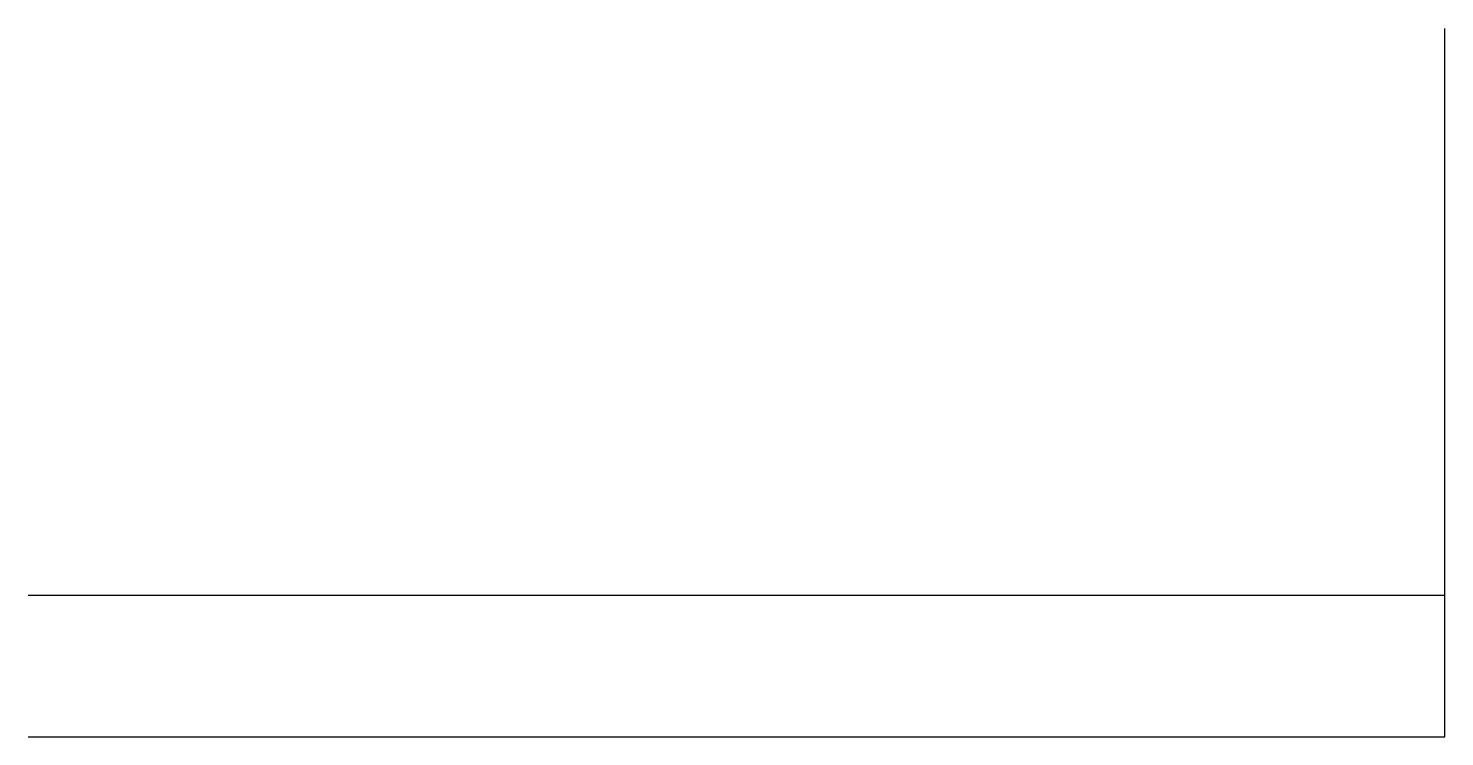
# Model space of a CAD drawing. Header units: metres. Extents: x 0 to 100, y 0 to 50.
import ezdxf

# ---------------------------------------------------------------- set-up
doc = ezdxf.new("R2010")
doc.units = ezdxf.units.M
doc.layers.add('CUT', color=7, linetype='CONTINUOUS')
doc.layers.add('MARK', color=7, linetype='CONTINUOUS')

msp = doc.modelspace()

# ---------------------------------------------------------------- linework, layer by layer
at = {"layer": 'CUT', "color": 1}
for p, q in [((100, 0), (100, 50)), ((0, 0), (100, 0))]:
    msp.add_line(p, q, dxfattribs=at)
at = {"layer": 'MARK', "color": 5}
msp.add_line((0, 10), (100, 10), dxfattribs=at)

doc.saveas('drawing.dxf')
